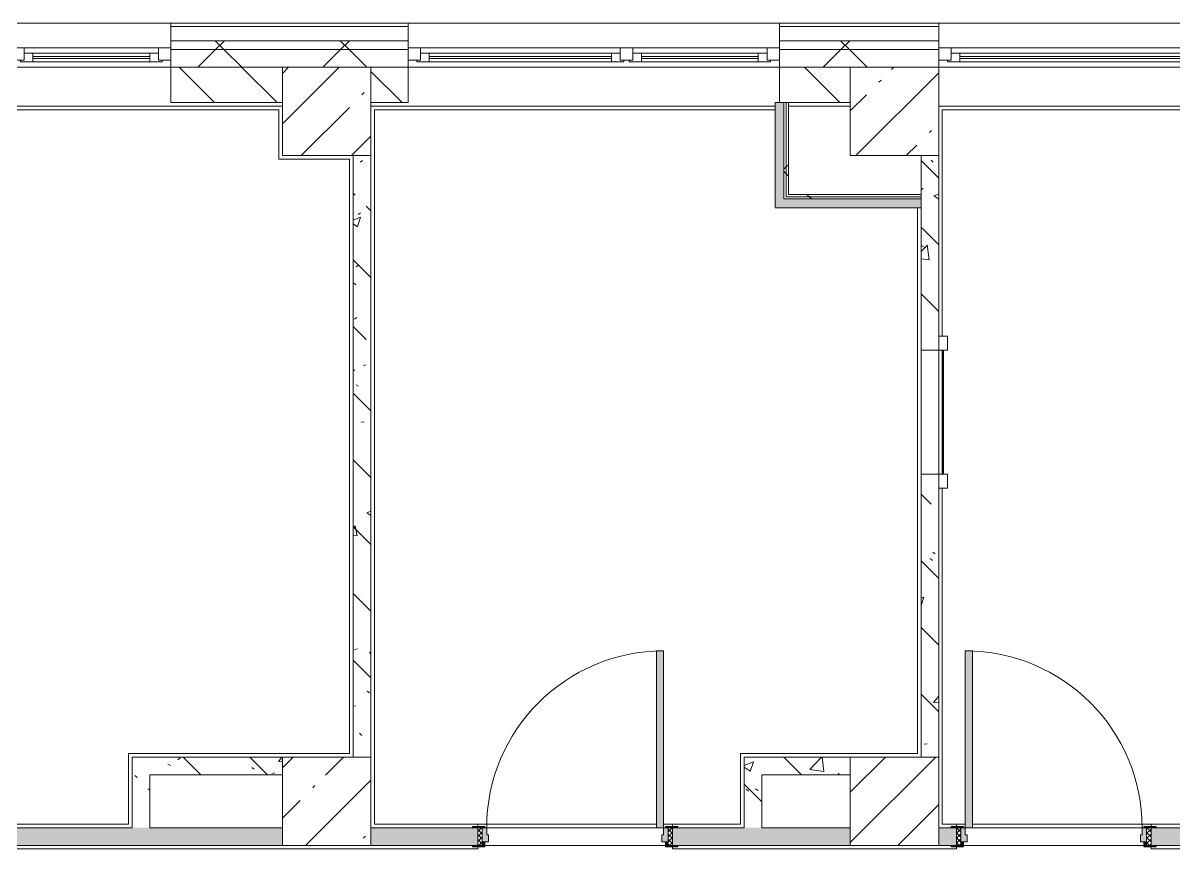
# Model space of a CAD drawing. Header units: millimetres. Extents: x 81711 to 274967, y -8553 to 29000.
# Drawn here: x 220030 to 226537, y 22680 to 27350 of the extents above; entities that cross this region are included whole.
import ezdxf

# ---------------------------------------------------------------- set-up
doc = ezdxf.new("R2010")
doc.units = ezdxf.units.MM
for name, color, linetype, lineweight, true_color in [('A-DOOR-5', 7, 'Continuous', 5, 0xe2e2e2), ('A-DOOR-6', 7, 'Continuous', 5, 0xaaaaaa), ('A-DOOR-FRAM-3', 7, 'Continuous', 5, 0xe2e2e2), ('A-DOOR-FRAM-4', 7, 'Continuous', 5, 0xaaaaaa), ('A-FLOR-2', 7, 'Continuous', 5, 0xaaaaaa), ('I-WALL-26', 7, 'Continuous', 9, 0xe7e7e7), ('I-WALL-29', 7, 'Continuous', 5, 0x787878)]:
    doc.layers.add(name, color=color, linetype=linetype, lineweight=lineweight, true_color=true_color)
for name, color, linetype, lineweight in [('A-GLAZ-3', 7, 'Continuous', 5), ('A-WALL', 7, 'Continuous', 9), ('A-WALL-10', 7, 'Continuous', 5), ('I-WALL-27', 7, 'Continuous', 5), ('S-COLS-1', 7, 'Continuous', 5)]:
    doc.layers.add(name, color=color, linetype=linetype, lineweight=lineweight)
pattern_1 = [(45, (147956.67, 0), (-285.1231, 285.1231), []), (45, (148241.8, 0), (-285.1231, 285.1231), [504.031, -100.806, 16.764, -84.042])]
pattern_2 = [(135, (147956.67, 0), (-377.1708, -377.1708), [533.4, -88.9, 17.78, -88.9]), (135, (147956.67, 376.94), (-377.1708, -377.1708), []), (50, (147956.67, 0), (637.6445, -55.7866), [66.675, -733.425]), (355, (147956.7, 0), (-123.3494, 668.699), [53.34, -586.74]), (100.451, (148009.8, -4.65), (514.299, 612.908), [56.665, -623.315]), (46.184, (147956.7, 177.8), (948.7764, -147.15), [100.012, -1100.137]), (96.636, (148035.7, 165.5), (830.909, 865.997), [84.998, -934.973]), (351.184, (147956.7, 177.8), (830.918, 865.988), [80.01, -880.11]), (21, (148045.57, 133.35), (530.6506, -357.9283), [66.675, -733.425]), (326, (148045.6, 133.35), (216.308, 644.6585), [53.34, -586.74]), (71.451, (148089.8, 103.5), (746.9596, 286.7243), [56.665, -623.315]), (37.5, (147956.67, 0), (10.81053, 295.9426), [16.764, -562.864, 16.764, -578.866, -588.962]), (37.5, (147956.67, 0), (10.81053, 295.9426), [-1175.258, 16.764, -572.198]), (7.5, (147956.67, 0), (233.8692, 350.6318), [16.764, -322.834, 16.764, -549.529, -224.472]), (7.5, (147956.67, 0), (233.8692, 350.6318), [-905.891, 16.764, -207.708]), (327.5, (147758.43, 0), (474.5678, -20.0513), [16.764, -205.486, 16.764, -676.656, -920.115]), (327.5, (147758.43, 0), (474.5678, -20.0513), [-915.67, 16.764, -903.351]), (317.5, (147669.53, 0), (518.4522, 88.9934), [16.764, -272.161, 16.764, -443.738, -653.415]), (317.5, (147669.53, 0), (518.4522, 88.9934), [-749.427, 16.764, -636.651])]
pattern_3 = [(135, (1751.41, 114.685), (-14.14214, -14.14214), []), (225, (1751.41, 114.685), (14.14214, -14.14214), [])]
pattern_4 = [(45, (-371.384, 114.685), (-14.1421, 14.1421), []), (135, (-371.384, 114.685), (-14.1421, -14.1421), [])]
pattern_5 = [(45, (147956.67, 0), (-353.5534, 353.5534), []), (135, (147956.67, 0), (-353.5534, -353.5534), [])]
pattern_6 = [(45, (147956.7, 0), (-530.33, 530.33), []), (135, (147956.7, 0), (-530.33, -530.33), [])]

# ---------------------------------------------------------------- blocks, each defined once
blk = doc.blocks.new('110_Дверь_СКБ_1Ст_Внутренняя1 - Д-11п 1100x2100h_кладовые _все__ коридор _между помещениями блока столовой__ моечные _все_ 2-32102277-1_5_3_птичка')
at = {"layer": 'A-DOOR-5'}
h = blk.add_hatch(color=256, dxfattribs=at)
h.paths.add_polyline_path([(-477.5, -30), (-477.5, 10), (-487.5, 10), (-487.5, 50), (-512.5, 50), (-512.5, -30), (-487.5, -30)])
h.paths.add_polyline_path([(537.5, -30), (537.5, 50), (512.5, 50), (512.5, 10), (502.5, 10), (502.5, -30), (512.5, -30)])
at = {"layer": 'A-DOOR-6'}
h = blk.add_hatch(dxfattribs=at)
h.set_pattern_fill('FP_17', color=256, style=0, pattern_type=2)
h.set_pattern_definition(pattern_3)
h.paths.add_polyline_path([(537.5, -50), (562.5, -50), (562.5, 50), (537.5, 50)])
at = {"layer": 'A-DOOR-FRAM-3'}
for points in [[(-447.5, 50), (-447.5, 1050), (-487.5, 1050), (-487.5, 50)], [(-567.5, 50), (-497.5, 50), (-497.5, 58), (-567.5, 58)], [(562.5, 50), (592.5, 50), (592.5, 58), (522.5, 58), (522.5, 50), (542.6, 50)], [(-567.5, -58), (-497.5, -58), (-497.5, -50), (-567.5, -50)], [(-497.5, -50), (-497.5, -30), (-512.5, -30), (-512.5, -50)], [(537.5, -50), (537.5, -30), (522.5, -30), (522.5, -50)], [(560.5, -58), (592.5, -58), (592.5, -50), (522.5, -51.4), (522.5, -58)]]:
    blk.add_hatch(color=256, dxfattribs=at).paths.add_polyline_path(points)
at = {"layer": 'A-DOOR-FRAM-4'}
h = blk.add_hatch(dxfattribs=at)
h.set_pattern_fill('FP_18', color=256, style=0, pattern_type=2)
h.set_pattern_definition(pattern_4)
h.paths.add_polyline_path([(-537.5, -50), (-512.5, -50), (-512.5, 50), (-537.5, 50)])
at = {"layer": 'A-DOOR-6'}
for p, q in [((-487.5, 1050), (-487.5, 50)), ((-447.5, 1050), (-487.5, 1050)), ((-447.5, 50), (-447.5, 1050)), ((-487.5, 50), (-447.5, 50))]:
    blk.add_line(p, q, dxfattribs=at)
blk.add_arc((-487.5, 50), 1000, 360, 90, dxfattribs=at)
at = {"layer": 'A-DOOR-FRAM-4'}
for p, q in [((-497.5, 58), (-567.5, 58)), ((-567.5, 58), (-567.5, 50)), ((-567.5, 50), (-497.5, 50)), ((-512.5, 50), (-537.5, 50)), ((-537.5, 50), (-537.5, -50)), ((-487.5, 50), (-512.5, 50)), ((-512.5, 50), (-512.5, -30)), ((-512.5, -50), (-512.5, 50)), ((-497.5, 50), (-512.5, 50)), ((-512.5, 50), (-512.5, 49)), ((-512.5, 49), (-497.5, 49)), ((-497.5, 50), (-497.5, 58)), ((-497.5, 49), (-497.5, 50)), ((-487.5, 10), (-487.5, 50)), ((-477.5, 10), (-487.5, 10)), ((-477.5, -30), (-477.5, 10)), ((512.5, 10), (502.5, 10)), ((502.5, 10), (502.5, -30)), ((512.5, 50), (512.5, 10)), ((537.5, 50), (512.5, 50)), ((592.5, 58), (522.5, 58)), ((522.5, 58), (522.5, 50)), ((537.5, 50), (522.5, 50)), ((522.5, 50), (522.5, 49)), ((522.5, 50), (592.5, 50)), ((522.5, 49), (537.5, 49)), ((537.5, -30), (537.5, 50)), ((562.5, 50), (537.5, 50)), ((537.5, 50), (537.5, -50)), ((537.5, 49), (537.5, 50)), ((562.5, -50), (562.5, 50)), ((592.5, 50), (592.5, 58)), ((-497.5, -50), (-567.5, -50)), ((-567.5, -50), (-567.5, -58)), ((-567.5, -58), (-497.5, -58)), ((-537.5, -50), (-512.5, -50)), ((-512.5, -30), (-477.5, -30)), ((-497.5, -30), (-512.5, -30)), ((-512.5, -30), (-512.5, -50)), ((-512.5, -50), (-497.5, -50)), ((-497.5, -50), (-497.5, -30)), ((-497.5, -58), (-497.5, -50)), ((502.5, -30), (537.5, -30)), ((537.5, -30), (522.5, -30)), ((522.5, -30), (522.5, -50)), ((522.5, -50), (537.5, -50)), ((592.5, -50), (522.5, -50)), ((522.5, -50), (522.5, -58)), ((522.5, -58), (592.5, -58)), ((537.5, -50), (537.5, -30)), ((537.5, -50), (562.5, -50)), ((592.5, -58), (592.5, -50))]:
    blk.add_line(p, q, dxfattribs=at)
blk = doc.blocks.new('110_Дверь_СКБ_1Ст_Внутренняя1 - Д-11 1100x2100h_кладовые _все__ коридор _между помещениями блока столовой__ моечные _все_-32089444-1_5_3_птичка')
at = {"layer": 'A-DOOR-5'}
h = blk.add_hatch(color=256, dxfattribs=at)
h.paths.add_polyline_path([(512.5, -30), (537.5, -30), (537.5, 50), (512.5, 50), (512.5, 10), (502.5, 10), (502.5, -30)])
h.paths.add_polyline_path([(-477.5, -30), (-477.5, 10), (-487.5, 10), (-487.5, 50), (-512.5, 50), (-512.5, -30), (-487.5, -30)])
at = {"layer": 'A-DOOR-6'}
h = blk.add_hatch(dxfattribs=at)
h.set_pattern_fill('FP_17', color=256, style=0, pattern_type=2)
h.set_pattern_definition(pattern_3)
h.paths.add_polyline_path([(562.5, -50), (562.5, 50), (537.5, 50), (537.5, -50)])
at = {"layer": 'A-DOOR-FRAM-3'}
for points in [[(512.5, 50), (512.5, 1050), (472.5, 1050), (472.5, 50)], [(-512.5, 50), (-497.5, 50), (-497.5, 58), (-567.5, 58), (-567.5, 50), (-537.5, 50)], [(592.5, 50), (592.5, 58), (522.5, 58), (522.5, 50), (562.5, 50)], [(-567.5, -58), (-497.5, -58), (-497.5, -50), (-567.5, -50)], [(-497.5, -50), (-497.5, -30), (-512.5, -30), (-512.5, -50)], [(522.5, -50), (537.5, -50), (537.5, -30), (522.5, -30)], [(592.5, -58), (592.5, -50), (522.5, -50), (522.5, -58), (562.5, -58)]]:
    blk.add_hatch(color=256, dxfattribs=at).paths.add_polyline_path(points)
at = {"layer": 'A-DOOR-FRAM-4'}
h = blk.add_hatch(dxfattribs=at)
h.set_pattern_fill('FP_18', color=256, style=0, pattern_type=2)
h.set_pattern_definition(pattern_4)
h.paths.add_polyline_path([(-537.5, -50), (-512.5, -50), (-512.5, 50), (-537.5, 50)])
at = {"layer": 'A-DOOR-6'}
for p, q in [((512.5, 1050), (472.5, 1050)), ((472.5, 1050), (472.5, 50)), ((512.5, 50), (512.5, 1050)), ((472.5, 50), (512.5, 50))]:
    blk.add_line(p, q, dxfattribs=at)
blk.add_arc((512.5, 50), 1000, 90, 180, dxfattribs=at)
at = {"layer": 'A-DOOR-FRAM-4'}
for p, q in [((-497.5, 58), (-567.5, 58)), ((-567.5, 58), (-567.5, 50)), ((-567.5, 50), (-497.5, 50)), ((-512.5, 50), (-537.5, 50)), ((-537.5, 50), (-537.5, -50)), ((-487.5, 50), (-512.5, 50)), ((-512.5, 50), (-512.5, -30)), ((-512.5, -50), (-512.5, 50)), ((-497.5, 50), (-512.5, 50)), ((-512.5, 50), (-512.5, 49)), ((-512.5, 49), (-497.5, 49)), ((-497.5, 50), (-497.5, 58)), ((-497.5, 49), (-497.5, 50)), ((-487.5, 10), (-487.5, 50)), ((-477.5, 10), (-487.5, 10)), ((-477.5, -30), (-477.5, 10)), ((512.5, 10), (502.5, 10)), ((502.5, 10), (502.5, -30)), ((512.5, 50), (512.5, 10)), ((537.5, 50), (512.5, 50)), ((592.5, 58), (522.5, 58)), ((522.5, 58), (522.5, 50)), ((537.5, 50), (522.5, 50)), ((522.5, 50), (522.5, 49)), ((522.5, 50), (592.5, 50)), ((522.5, 49), (537.5, 49)), ((537.5, -30), (537.5, 50)), ((562.5, 50), (537.5, 50)), ((537.5, 50), (537.5, -50)), ((537.5, 49), (537.5, 50)), ((562.5, -50), (562.5, 50)), ((592.5, 50), (592.5, 58)), ((-497.5, -50), (-567.5, -50)), ((-567.5, -50), (-567.5, -58)), ((-567.5, -58), (-497.5, -58)), ((-537.5, -50), (-512.5, -50)), ((-512.5, -30), (-477.5, -30)), ((-497.5, -30), (-512.5, -30)), ((-512.5, -30), (-512.5, -50)), ((-512.5, -50), (-497.5, -50)), ((-497.5, -50), (-497.5, -30)), ((-497.5, -58), (-497.5, -50)), ((502.5, -30), (537.5, -30)), ((537.5, -30), (522.5, -30)), ((522.5, -30), (522.5, -50)), ((522.5, -50), (537.5, -50)), ((592.5, -50), (522.5, -50)), ((522.5, -50), (522.5, -58)), ((522.5, -58), (592.5, -58)), ((537.5, -50), (537.5, -30)), ((537.5, -50), (562.5, -50)), ((592.5, -58), (592.5, -50))]:
    blk.add_line(p, q, dxfattribs=at)
blk = doc.blocks.new('BSC_Колонна _Прямоугольная - 500х500-V109-1_5_3_птичка')
at = {"layer": 'S-COLS-1'}
h = blk.add_hatch(dxfattribs=at)
h.set_pattern_fill('FP_121', color=256, style=0, pattern_type=2)
h.set_pattern_definition([(45, (-77000, -22950), (-285.1231, 285.1231), []), (45, (-76714.88, -22950), (-285.1231, 285.1231), [504.031, -100.806, 16.764, -84.042])])
h.paths.add_polyline_path([(250, -250), (250, 250), (-250, 250), (-250, -250), (130, -250)])
for p, q in [((250, 250), (-250, 250)), ((-250, 250), (-250, -250)), ((250, -250), (250, 250)), ((-250, -250), (250, -250))]:
    blk.add_line(p, q, dxfattribs=at)
blk = doc.blocks.new('BSC_Колонна _Прямоугольная - 500х500-V110-1_5_3_птичка')
at = {"layer": 'S-COLS-1'}
h = blk.add_hatch(dxfattribs=at)
h.set_pattern_fill('FP_122', color=256, style=0, pattern_type=2)
h.set_pattern_definition([(45, (-73790, -22950), (-285.1231, 285.1231), []), (45, (-73504.88, -22950), (-285.1231, 285.1231), [504.031, -100.806, 16.764, -84.042])])
h.paths.add_polyline_path([(130, -250), (250, -250), (250, 250), (-250, 250), (-250, -250)])
for p, q in [((250, 250), (-250, 250)), ((-250, 250), (-250, -250)), ((250, -250), (250, 250)), ((-250, -250), (250, -250))]:
    blk.add_line(p, q, dxfattribs=at)
blk = doc.blocks.new('120_Окно_СКБ_2Ст - 120_Окно_СКБ_2Ст 2100х2400 _мал створка справа_-19092174-1_5_3_птичка')
at = {"layer": 'A-GLAZ-3'}
for p, q in [((-1050, -75), (-1050, -5)), ((-1050, -5), (-980, -5)), ((1050, -5), (-1050, -5)), ((-980, -5), (-980, -75)), ((150, -35), (-980, -35)), ((-980, -35), (-980, -75)), ((-930, -85), (-930, -35)), ((-930, -55), (100, -55)), ((100, -65), (-930, -65)), ((100, -85), (100, -35)), ((150, -75), (150, -5)), ((150, -5), (220, -5)), ((150, -75), (150, -35)), ((220, -5), (220, -75)), ((980, -35), (220, -35)), ((220, -35), (220, -75)), ((270, -85), (270, -35)), ((270, -55), (930, -55)), ((930, -65), (270, -65)), ((930, -85), (930, -35)), ((980, -75), (980, -5)), ((980, -5), (1050, -5)), ((980, -75), (980, -35)), ((1050, -5), (1050, -75)), ((-980, -75), (-1050, -75)), ((-1050, -75), (-1000, -75)), ((-980, -75), (-1000, -75)), ((-1000, -75), (-1000, -85)), ((-1000, -85), (170, -85)), ((170, -85), (-1000, -85)), ((220, -75), (150, -75)), ((170, -75), (150, -75)), ((170, -75), (200, -75)), ((170, -85), (170, -75)), ((220, -75), (200, -75)), ((200, -75), (200, -85)), ((200, -85), (1000, -85)), ((1000, -85), (200, -85)), ((1050, -75), (980, -75)), ((1000, -75), (980, -75)), ((1000, -75), (1050, -75)), ((1000, -85), (1000, -75))]:
    blk.add_line(p, q, dxfattribs=at)
blk = doc.blocks.new('120_Окно_СКБ_2Ст - 120_Окно_СКБ_2Ст 3100х2500 _мал_створка слева_ 2-19089248-1_5_3_птичка')
at = {"layer": 'A-GLAZ-3'}
for p, q in [((-1550, -75), (-1550, -5)), ((-1550, -5), (-1480, -5)), ((1550, -5), (-1550, -5)), ((-1480, -5), (-1480, -75)), ((650, -35), (-1480, -35)), ((-1480, -35), (-1480, -75)), ((-1430, -85), (-1430, -35)), ((-1430, -55), (600, -55)), ((600, -65), (-1430, -65)), ((600, -85), (600, -35)), ((650, -75), (650, -5)), ((650, -5), (720, -5)), ((650, -75), (650, -35)), ((720, -5), (720, -75)), ((1480, -35), (720, -35)), ((720, -35), (720, -75)), ((770, -85), (770, -35)), ((770, -55), (1430, -55)), ((1430, -65), (770, -65)), ((1430, -85), (1430, -35)), ((1480, -75), (1480, -5)), ((1480, -5), (1550, -5)), ((1480, -75), (1480, -35)), ((1550, -5), (1550, -75)), ((-1480, -75), (-1550, -75)), ((-1550, -75), (-1500, -75)), ((-1480, -75), (-1500, -75)), ((-1500, -75), (-1500, -85)), ((-1500, -85), (670, -85)), ((670, -85), (-1500, -85)), ((720, -75), (650, -75)), ((670, -75), (650, -75)), ((670, -75), (700, -75)), ((670, -85), (670, -75)), ((720, -75), (700, -75)), ((700, -75), (700, -85)), ((700, -85), (1500, -85)), ((1500, -85), (700, -85)), ((1550, -75), (1480, -75)), ((1500, -75), (1480, -75)), ((1500, -75), (1550, -75)), ((1500, -85), (1500, -75))]:
    blk.add_line(p, q, dxfattribs=at)
blk = doc.blocks.new('Штора противопожарная_Рен - ШТ_700х700-V193-1_5_3_птичка')
at = {"layer": 'A-DOOR-6'}
for p, q in [((-430, 100), (-350, 100)), ((-430, 50), (-430, 100)), ((-350, 100), (-350, 50)), ((-350, 77.5), (350, 77.5)), ((-350, 72.5), (-350, 77.5)), ((350, 72.5), (-350, 72.5)), ((350, 100), (430, 100)), ((350, 50), (350, 100)), ((350, 77.5), (350, 72.5)), ((430, 100), (430, 50)), ((-350, 50), (-430, 50)), ((430, 50), (350, 50))]:
    blk.add_line(p, q, dxfattribs=at)

msp = doc.modelspace()

# ---------------------------------------------------------------- hatches: boundary and pattern name
at = {"layer": 'A-WALL-10'}
h = msp.add_hatch(dxfattribs=at)
h.set_pattern_fill('FP_94', color=256, style=0, pattern_type=2)
h.set_pattern_definition(pattern_5)
h.paths.add_polyline_path([(231381.8, 27200), (232926.7, 27200), (232926.7, 27250), (228306.7, 27250), (228306.7, 27200), (231181.8, 27200)])
h.paths.add_polyline_path([(218766.7, 27200), (218766.7, 27250), (216166.7, 27250), (216166.7, 27200), (218266.7, 27200)])
h.paths.add_polyline_path([(214716.7, 27200), (215066.7, 27200), (215066.7, 27250), (214116.7, 27250), (214116.7, 27200)])
h.paths.add_polyline_path([(220866.7, 27200), (222206.7, 27200), (222206.7, 27250), (220866.7, 27250), (220866.7, 27210)])
h.paths.add_polyline_path([(225206.7, 27200), (225206.7, 27250), (224306.7, 27250), (224306.7, 27200), (224706.7, 27200)])
h.paths.add_polyline_path([(205661.7, 27200), (205661.7, 27250), (204816.7, 27250), (204816.7, 27200)])
h.paths.add_polyline_path([(208214.7, 27200), (209016.7, 27200), (209016.7, 27250), (207961.7, 27250), (207961.7, 27200)])
h.paths.add_polyline_path([(196716.7, 27200), (196716.7, 27250), (195616.7, 27250), (195616.7, 27200), (196116.7, 27200)])
h.paths.add_polyline_path([(198816.7, 27200), (199716.7, 27200), (199716.7, 27250), (198816.7, 27250), (198816.7, 27210)])
h.paths.add_polyline_path([(202716.7, 27200), (202716.7, 27250), (201816.7, 27250), (201816.7, 27200), (202636.5, 27200)])
h.paths.add_polyline_path([(192516.7, 27200), (192516.7, 27250), (190116.7, 27250), (190116.7, 27200), (191480.1, 27200)])
h = msp.add_hatch(dxfattribs=at)
h.set_pattern_fill('FP_94', color=256, style=0, pattern_type=2)
h.set_pattern_definition(pattern_5)
h.paths.add_polyline_path([(190716.7, 27100), (192516.7, 27100), (192516.7, 27200), (190116.7, 27200), (190116.7, 27100)])
h.paths.add_polyline_path([(208716.7, 27100), (209016.7, 27100), (209016.7, 27200), (207961.7, 27200), (207961.7, 27100), (208214.7, 27100)])
h.paths.add_polyline_path([(232056.7, 27100), (232926.7, 27100), (232922.1, 27200), (228306.7, 27198.1), (228306.7, 27100), (231381.8, 27100)])
h.paths.add_polyline_path([(198816.7, 27100), (199716.7, 27100), (199716.7, 27200), (198816.7, 27200), (198816.7, 27140)])
h.paths.add_polyline_path([(201816.7, 27100), (202716.7, 27100), (202716.7, 27200), (201816.7, 27200), (201816.7, 27140)])
h.paths.add_polyline_path([(195816.7, 27100), (196716.7, 27100), (196716.7, 27200), (195616.7, 27200), (195616.7, 27100)])
h.paths.add_polyline_path([(215066.7, 27100), (215066.7, 27102), (215034.7, 27102), (215034.7, 27110), (215066.7, 27110), (215066.7, 27200), (214116.7, 27200), (214116.7, 27100), (215034.7, 27100)])
h.paths.add_polyline_path([(205661.7, 27100), (205661.7, 27200), (204816.7, 27200), (204816.7, 27100), (205306.7, 27100)])
h.paths.add_polyline_path([(224706.7, 27100), (225206.7, 27100), (225206.7, 27200), (224306.7, 27200), (224306.7, 27100)])
h.paths.add_polyline_path([(216198.7, 27100), (218766.7, 27100), (218766.7, 27200), (216166.7, 27200), (216166.7, 27110), (216198.7, 27110), (216198.7, 27102), (216166.7, 27100)])
h.paths.add_polyline_path([(221496.7, 27100), (222206.7, 27100), (222206.7, 27200), (220866.7, 27200), (220866.7, 27100)])
h = msp.add_hatch(dxfattribs=at)
h.set_pattern_fill('FP_105', color=256, style=0, pattern_type=2)
h.set_pattern_definition([(135, (147956.67, 0), (-176.7767, -176.7767), [])])
h.paths.add_polyline_path([(205306.7, 26900), (205661.7, 26900), (205661.7, 27100), (204816.7, 27100), (204816.7, 26900)])
h.paths.add_polyline_path([(190716.7, 26900), (192516.7, 26900), (192516.7, 27100), (190716.7, 27100), (190716.7, 27061.4)])
h.paths.add_polyline_path([(198917.7, 26900), (199716.7, 26900), (199716.7, 27100), (198816.7, 27100), (198816.7, 26900)])
h.paths.add_polyline_path([(201816.7, 26900), (202116.7, 26900), (202116.7, 27100), (201816.7, 27100), (201816.7, 26969.4)])
h.paths.add_polyline_path([(228606.7, 26900), (228606.7, 27100), (228306.7, 27100), (228306.7, 26900)])
h.paths.add_polyline_path([(208716.7, 26900), (209016.7, 26900), (209016.7, 27100), (208716.7, 27100), (208716.7, 26953.9)])
h.paths.add_polyline_path([(224706.7, 26900), (224706.7, 27100), (224306.7, 27100), (224306.7, 26900), (224384.9, 26900)])
h.paths.add_polyline_path([(215016.7, 26900), (215016.7, 27100), (214716.7, 27100), (214716.7, 26900)])
h.paths.add_polyline_path([(207961.7, 26900), (208116.7, 26900), (208116.7, 27100), (207961.7, 27100), (207961.7, 26936.5)])
h.paths.add_polyline_path([(216162.7, 26900), (218266.7, 26900), (218266.7, 27100), (216162.7, 27100), (216162.7, 27091.3)])
h.paths.add_polyline_path([(222206.7, 26900), (222206.7, 27100), (221996.7, 27100), (221996.7, 26900)])
h.paths.add_polyline_path([(221496.7, 26900), (221496.7, 27100), (220866.7, 27100), (220866.7, 26900)])
h.paths.add_polyline_path([(195616.7, 26900), (196116.7, 26900), (196116.7, 27100), (195616.7, 27100), (195616.7, 27079.6)])
at = {"layer": 'I-WALL-26'}
for points in [[(224286.7, 26355), (224331.7, 26355), (224331.7, 26900), (224281.7, 26900), (224281.7, 26355)], [(225086.7, 26305), (225106.7, 26305), (225106.7, 26355), (224281.7, 26355), (224286.7, 26305), (224949.4, 26305)]]:
    msp.add_hatch(color=256, dxfattribs=at).paths.add_polyline_path(points)
at = {"layer": 'I-WALL-27'}
h = msp.add_hatch(dxfattribs=at)
h.set_pattern_fill('FP_192', color=256, style=0, pattern_type=2)
h.set_pattern_definition(pattern_6)
h.paths.add_polyline_path([(224344.2, 26367.5), (224344.2, 26900), (224331.7, 26900), (224331.7, 26367.5)])
h = msp.add_hatch(dxfattribs=at)
h.set_pattern_fill('FP_192', color=256, style=0, pattern_type=2)
h.set_pattern_definition(pattern_6)
h.paths.add_polyline_path([(224356.7, 26380), (224356.7, 26900), (224344.2, 26900), (224344.2, 26380)])
h = msp.add_hatch(dxfattribs=at)
h.set_pattern_fill('FP_192', color=256, style=0, pattern_type=2)
h.set_pattern_definition(pattern_6)
h.paths.add_polyline_path([(225086.7, 26355), (225106.7, 26355), (225106.7, 26367.5), (224331.7, 26367.5), (224331.7, 26355), (224949.4, 26355)])
h = msp.add_hatch(dxfattribs=at)
h.set_pattern_fill('FP_192', color=256, style=0, pattern_type=2)
h.set_pattern_definition(pattern_6)
h.paths.add_polyline_path([(224949.4, 26367.5), (225106.7, 26367.5), (225106.7, 26380), (224344.2, 26380), (224344.2, 26367.5), (224706.7, 26367.5)])
at = {"layer": 'I-WALL-29'}
h = msp.add_hatch(dxfattribs=at)
h.set_pattern_fill('FP_103', color=256, style=0, pattern_type=2)
h.set_pattern_definition(pattern_2)
h.paths.add_polyline_path([(221896.7, 23200), (221996.7, 23200), (221996.7, 26600), (221896.7, 26600), (221896.7, 23220)])
h = msp.add_hatch(dxfattribs=at)
h.set_pattern_fill('FP_103', color=256, style=0, pattern_type=2)
h.set_pattern_definition(pattern_2)
h.paths.add_polyline_path([(225206.7, 23200), (225206.7, 24800), (225106.7, 24800), (225106.7, 23200), (225186.7, 23200)])
h.paths.add_polyline_path([(225206.7, 25500), (225206.7, 26600), (225106.7, 26600), (225106.7, 25500)])
h = msp.add_hatch(dxfattribs=at)
h.set_pattern_fill('FP_103', color=256, style=0, pattern_type=2)
h.set_pattern_definition(pattern_2)
h.paths.add_polyline_path([(220746.7, 23100), (221496.7, 23100), (221496.7, 23200), (220646.7, 23200), (220646.7, 23100)])
h = msp.add_hatch(dxfattribs=at)
h.set_pattern_fill('FP_103', color=256, style=0, pattern_type=2)
h.set_pattern_definition(pattern_2)
h.paths.add_polyline_path([(224706.7, 23100), (224706.7, 23200), (224106.7, 23200), (224106.7, 23100), (224506.7, 23100)])
h = msp.add_hatch(dxfattribs=at)
h.set_pattern_fill('FP_103', color=256, style=0, pattern_type=2)
h.set_pattern_definition(pattern_2)
h.paths.add_polyline_path([(220646.7, 22800), (220746.7, 22800), (220746.7, 23100), (220646.7, 23100), (220646.7, 22820)])
h = msp.add_hatch(dxfattribs=at)
h.set_pattern_fill('FP_103', color=256, style=0, pattern_type=2)
h.set_pattern_definition(pattern_2)
h.paths.add_polyline_path([(224125.5, 22800), (224206.7, 22800), (224206.7, 23100), (224106.7, 23100), (224106.7, 22800)])
h = msp.add_hatch(dxfattribs=at)
h.set_pattern_fill('FP_103', color=256, style=0, pattern_type=2)
h.set_pattern_definition(pattern_2)
h.paths.add_polyline_path([(225206.7, 22700), (225306.7, 22700), (225306.7, 22800), (225206.7, 22800), (225206.7, 22709.1)])
h.paths.add_polyline_path([(224125.5, 22700), (224706.7, 22700), (224706.7, 22800), (223701.5, 22800), (223701.5, 22700), (224086.7, 22700)])
h.paths.add_polyline_path([(226656.5, 22700), (228606.7, 22700), (228606.7, 22800), (226406.7, 22800), (226406.7, 22700), (226436.7, 22700)])
h.paths.add_polyline_path([(230156.7, 22700), (230386.7, 22700), (230386.7, 22800), (230186.7, 22798), (230186.7, 22790), (230156.7, 22790), (230156.7, 22710), (230186.7, 22710), (230186.7, 22702), (230156.7, 22702)])
h.paths.add_polyline_path([(229185.9, 22700), (229176.7, 22702), (229176.7, 22710), (229206.7, 22710), (229206.7, 22790), (229176.7, 22790), (229176.7, 22798), (229106.7, 22796.4), (229106.7, 22700), (229176.7, 22700)])
h.paths.add_polyline_path([(218196.7, 22700), (218266.7, 22704), (218266.7, 22800), (218166.7, 22800), (218166.7, 22700)])
h.paths.add_polyline_path([(217066.7, 22700), (217066.7, 22800), (216266.7, 22800), (216266.7, 22700), (217041.7, 22700)])
h.paths.add_polyline_path([(221996.7, 22700), (222601.5, 22700), (222601.5, 22800), (221996.7, 22800), (221996.7, 22730.9)])
h.paths.add_polyline_path([(220626.7, 22700), (221496.7, 22700), (221496.7, 22800), (218766.7, 22800), (218766.7, 22700), (219371.2, 22700)])
at = {"layer": 'S-COLS-1'}
h = msp.add_hatch(dxfattribs=at)
h.set_pattern_fill('FP_74', color=256, style=0, pattern_type=2)
h.set_pattern_definition(pattern_1)
h.paths.add_polyline_path([(221896.7, 26600), (221996.7, 26600), (221996.7, 27100), (221496.7, 27100), (221496.7, 26600), (221876.7, 26600)])
h = msp.add_hatch(dxfattribs=at)
h.set_pattern_fill('FP_74', color=256, style=0, pattern_type=2)
h.set_pattern_definition(pattern_1)
h.paths.add_polyline_path([(224706.7, 26600), (225206.7, 26600), (225206.7, 27100), (224706.7, 27100), (224706.7, 26860)])

# ---------------------------------------------------------------- linework, layer by layer
at = {"layer": 'A-FLOR-2'}
for p, q in [((221476.7, 26860), (218786.7, 26860)), ((221476.7, 26580), (221476.7, 26860)), ((224281.7, 26860), (222016.7, 26860)), ((222016.7, 26860), (222016.7, 22820)), ((228586.7, 26860), (225226.7, 26860)), ((225226.7, 26860), (225226.7, 25580)), ((221876.7, 26580), (221476.7, 26580)), ((221876.7, 23220), (221876.7, 26580)), ((225086.7, 23220), (225086.7, 26305)), ((225226.7, 25500), (225226.7, 24800)), ((225226.7, 24720), (225226.7, 22820)), ((220626.7, 23220), (221876.7, 23220)), ((220626.7, 22820), (220626.7, 23220)), ((224086.7, 22820), (224086.7, 23220)), ((224086.7, 23220), (225086.7, 23220)), ((219136.7, 22820), (220626.7, 22820)), ((222016.7, 22820), (223611.5, 22820)), ((222601.5, 22820), (222601.5, 22808)), ((223651.5, 22820), (224086.7, 22820)), ((223701.5, 22808), (223701.5, 22820)), ((225226.7, 22820), (225356.7, 22820)), ((225306.7, 22820), (225306.7, 22808)), ((225396.7, 22820), (228586.7, 22820)), ((226406.7, 22808), (226406.7, 22820)), ((222601.5, 22680), (218166.7, 22680)), ((222601.5, 22692), (222601.5, 22680)), ((223701.5, 22680), (223701.5, 22692)), ((225306.7, 22680), (223701.5, 22680)), ((225306.7, 22692), (225306.7, 22680)), ((226406.7, 22680), (226406.7, 22692)), ((229206.7, 22680), (226406.7, 22680))]:
    msp.add_line(p, q, dxfattribs=at)
at = {"layer": 'A-WALL'}
for p, q in [((222206.7, 27330), (220866.7, 27330)), ((225206.7, 27330), (224306.7, 27330)), ((222206.7, 27250), (220866.7, 27250)), ((222206.7, 27200), (220866.7, 27200)), ((225206.7, 27250), (224306.7, 27250)), ((225206.7, 27200), (224306.7, 27200)), ((221496.7, 27100), (220866.7, 27100)), ((220866.7, 27100), (221496.7, 27100)), ((222206.7, 27100), (221996.7, 27100)), ((221996.7, 27100), (222206.7, 27100)), ((224706.7, 27100), (224306.7, 27100)), ((224306.7, 27100), (224706.7, 27100)), ((224331.7, 26900), (224331.7, 26355)), ((224344.2, 26900), (224344.2, 26367.5)), ((224331.7, 26355), (225106.7, 26355)), ((224344.2, 26367.5), (225106.7, 26367.5))]:
    msp.add_line(p, q, dxfattribs=at)
at = {"layer": 'A-WALL-10'}
for p, q in [((224306.7, 27350), (216166.7, 27350)), ((220866.7, 27350), (220866.7, 27100)), ((222206.7, 27100), (222206.7, 27350)), ((224306.7, 27350), (224306.7, 27100)), ((232926.7, 27350), (224306.7, 27350)), ((225206.7, 27100), (225206.7, 27350)), ((220866.7, 27100), (218266.7, 27100)), ((220866.7, 27100), (220866.7, 26900)), ((221496.7, 26900), (221496.7, 27100)), ((221496.7, 27100), (221996.7, 27100)), ((221996.7, 27100), (221996.7, 26900)), ((222206.7, 26900), (222206.7, 27100)), ((224306.7, 27100), (222206.7, 27100)), ((224306.7, 27100), (224306.7, 26900)), ((224706.7, 26900), (224706.7, 27100)), ((228306.7, 27100), (224706.7, 27100)), ((220866.7, 26900), (221496.7, 26900)), ((221996.7, 26900), (222206.7, 26900)), ((224356.7, 26900), (224706.7, 26900))]:
    msp.add_line(p, q, dxfattribs=at)
at = {"layer": 'I-WALL-27'}
for p, q in [((218766.7, 27100), (220866.7, 27100)), ((222206.7, 27100), (224306.7, 27100)), ((225206.7, 27100), (228306.7, 27100)), ((221496.7, 26880), (218766.7, 26880)), ((224281.7, 26880), (221996.7, 26880)), ((224356.7, 26900), (224281.7, 26900)), ((224281.7, 26900), (224281.7, 26305)), ((224356.7, 26380), (224356.7, 26900)), ((224706.7, 26880), (224356.7, 26880)), ((228606.7, 26880), (225206.7, 26880)), ((221896.7, 26600), (221896.7, 23200)), ((221996.7, 26600), (221896.7, 26600)), ((221996.7, 23200), (221996.7, 26600)), ((225106.7, 26600), (225106.7, 23200)), ((225206.7, 26600), (225106.7, 26600)), ((225206.7, 25580), (225206.7, 26600)), ((225106.7, 26380), (224356.7, 26380)), ((224281.7, 26305), (225106.7, 26305)), ((225106.7, 25500), (225206.7, 25500)), ((225206.7, 25500), (225206.7, 24800)), ((225206.7, 24800), (225106.7, 24800)), ((225206.7, 23200), (225206.7, 24720)), ((221496.7, 23200), (220646.7, 23200)), ((220646.7, 23200), (220646.7, 22800)), ((224706.7, 23200), (224106.7, 23200)), ((224106.7, 23200), (224106.7, 22800)), ((220746.7, 23100), (221496.7, 23100)), ((220746.7, 22800), (220746.7, 23100)), ((224206.7, 23100), (224706.7, 23100)), ((224206.7, 22800), (224206.7, 23100)), ((220646.7, 22800), (219116.7, 22800)), ((221496.7, 22800), (220746.7, 22800)), ((222571.5, 22800), (221996.7, 22800)), ((222651.5, 22800), (223611.5, 22800)), ((224106.7, 22800), (223731.5, 22800)), ((224706.7, 22800), (224206.7, 22800)), ((225276.7, 22800), (225206.7, 22800)), ((225396.7, 22800), (226356.7, 22800)), ((228606.7, 22800), (226436.7, 22800)), ((218766.7, 22700), (221496.7, 22700)), ((221996.7, 22700), (222571.5, 22700)), ((223661.5, 22700), (222641.5, 22700)), ((223731.5, 22700), (224706.7, 22700)), ((225206.7, 22700), (225276.7, 22700)), ((226366.7, 22700), (225346.7, 22700)), ((226436.7, 22700), (228606.7, 22700))]:
    msp.add_line(p, q, dxfattribs=at)
at = {"layer": 'S-COLS-1'}
for p, q in [((221996.7, 27100), (221496.7, 27100)), ((221496.7, 27100), (221496.7, 26900)), ((221996.7, 26900), (221996.7, 27100)), ((225206.7, 27100), (224706.7, 27100)), ((224706.7, 27100), (224706.7, 26900)), ((225206.7, 26600), (225206.7, 27100)), ((221496.7, 26900), (221496.7, 26600)), ((221996.7, 26600), (221996.7, 26900)), ((224706.7, 26900), (224706.7, 26600)), ((221496.7, 26600), (221996.7, 26600)), ((224706.7, 26600), (225206.7, 26600))]:
    msp.add_line(p, q, dxfattribs=at)

# ---------------------------------------------------------------- block references
at = {"layer": 'A-DOOR-6', "rotation": 270}
msp.add_blockref('Штора противопожарная_Рен - ШТ_700х700-V193-1_5_3_птичка', (225156.7, 25150), dxfattribs=at)
at = {"layer": 'A-DOOR-6'}
for name, p in [('110_Дверь_СКБ_1Ст_Внутренняя1 - Д-11 1100x2100h_кладовые _все__ коридор _между помещениями блока столовой__ моечные _все_-32089444-1_5_3_птичка', (223139, 22750)), ('110_Дверь_СКБ_1Ст_Внутренняя1 - Д-11п 1100x2100h_кладовые _все__ коридор _между помещениями блока столовой__ моечные _все_ 2-32102277-1_5_3_птичка', (225844.2, 22750))]:
    msp.add_blockref(name, p, dxfattribs=at)
at = {"layer": 'A-GLAZ-3'}
for name, p in [('120_Окно_СКБ_2Ст - 120_Окно_СКБ_2Ст 2100х2400 _мал створка справа_-19092174-1_5_3_птичка', (219816.7, 27215)), ('120_Окно_СКБ_2Ст - 120_Окно_СКБ_2Ст 2100х2400 _мал створка справа_-19092174-1_5_3_птичка', (223256.7, 27215)), ('120_Окно_СКБ_2Ст - 120_Окно_СКБ_2Ст 3100х2500 _мал_створка слева_ 2-19089248-1_5_3_птичка', (226756.7, 27215))]:
    msp.add_blockref(name, p, dxfattribs=at)
at = {"layer": 'S-COLS-1'}
for name, p in [('BSC_Колонна _Прямоугольная - 500х500-V110-1_5_3_птичка', (221746.7, 22950)), ('BSC_Колонна _Прямоугольная - 500х500-V109-1_5_3_птичка', (224956.7, 22950))]:
    msp.add_blockref(name, p, dxfattribs=at)

doc.saveas('drawing.dxf')
